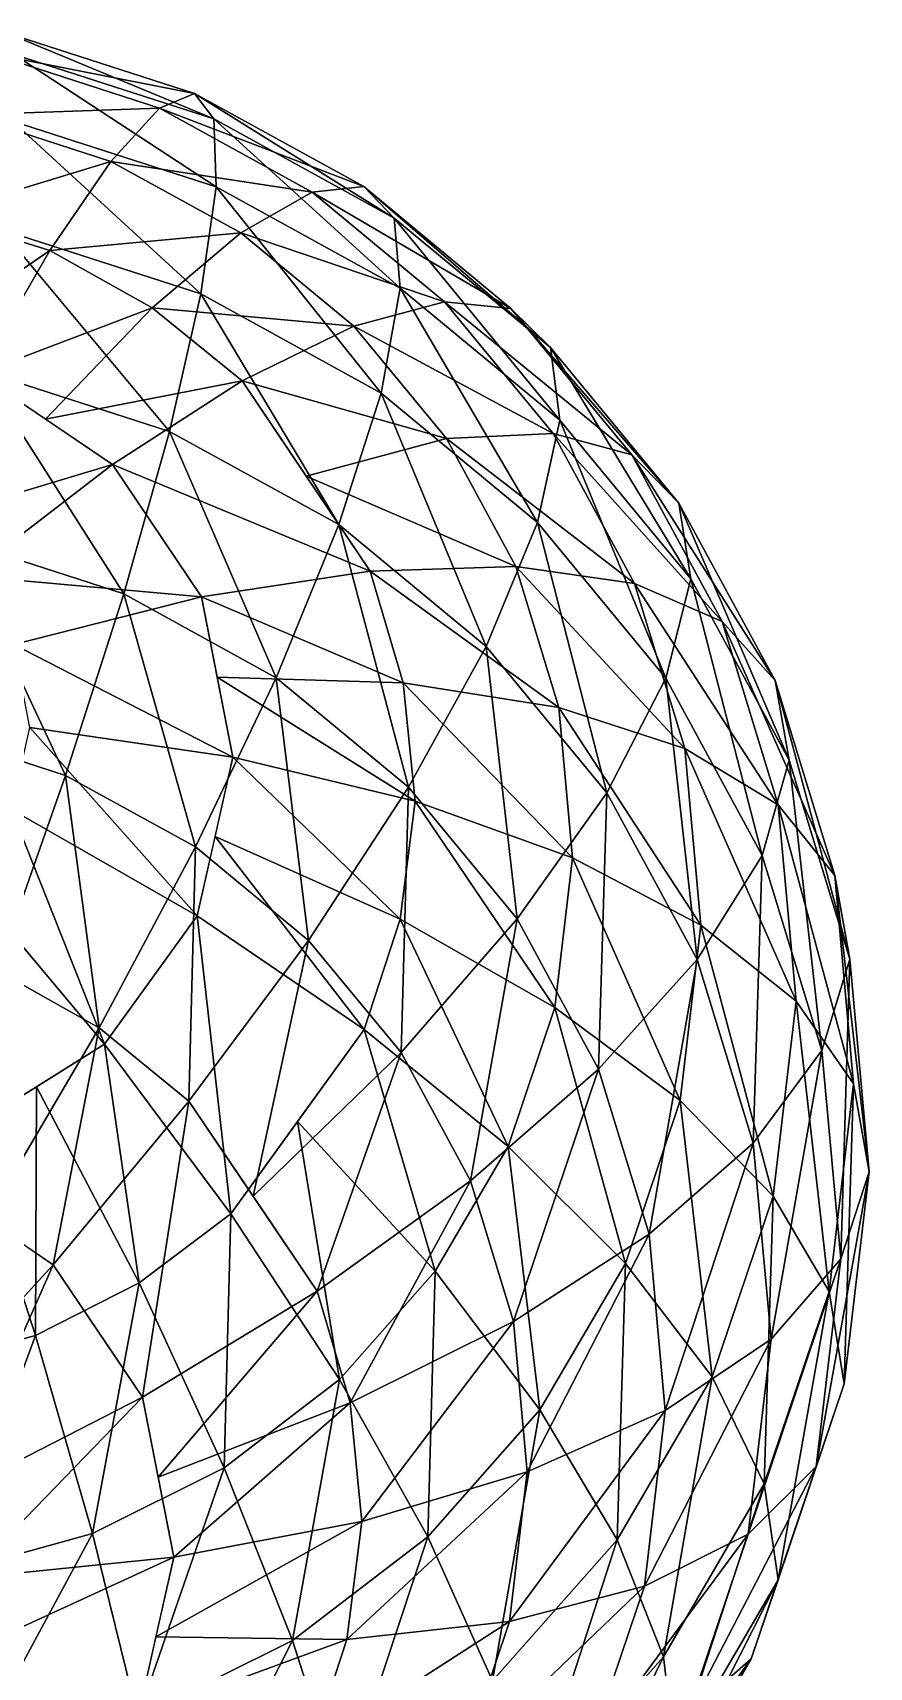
# Model space of a CAD drawing. Extents: x -23.6 to 25, y -17.9 to 25.9.
# Drawn here: x 22.734 to 24.971, y 2.716 to 7.089 of the extents above; entities that cross this region are included whole.
import ezdxf

# ---------------------------------------------------------------- set-up
doc = ezdxf.new("R2010")
doc.units = 0

msp = doc.modelspace()

# ---------------------------------------------------------------- linework, layer by layer
at = {"layer": 'Paume4', "color": 2}
for points in [[(22.66448, 7.0888, -38.25903), (23.16674, 6.92645, -38.31011), (22.62145, 7.03283, -38.8482)], [(22.68481, 7.03082, -37.65765), (23.21887, 6.85821, -37.71191), (22.66448, 7.0888, -38.25903)], [(23.16674, 6.92645, -38.31011), (22.66448, 7.0888, -38.25903), (23.21887, 6.85821, -37.71191)], [(22.62145, 7.03283, -38.8482), (23.07348, 6.88671, -38.89416), (22.55786, 6.86926, -39.40905)], [(23.07348, 6.88671, -38.89416), (22.62145, 7.03283, -38.8482), (23.16674, 6.92645, -38.31011)], [(22.68023, 6.85253, -37.05999), (23.2254, 6.67639, -37.11541), (22.68481, 7.03082, -37.65765)], [(23.21887, 6.85821, -37.71191), (22.68481, 7.03082, -37.65765), (23.2254, 6.67639, -37.11541)], [(23.16674, 6.92645, -38.31011), (23.61993, 6.67706, -38.39807), (23.07348, 6.88671, -38.89416)], [(23.21887, 6.85821, -37.71191), (23.70068, 6.59301, -37.80548), (23.16674, 6.92645, -38.31011)], [(23.61993, 6.67706, -38.39807), (23.16674, 6.92645, -38.31011), (23.70068, 6.59301, -37.80548)], [(22.55786, 6.86926, -39.40905), (22.94335, 6.74468, -39.44824), (22.47485, 6.60198, -39.92663)], [(22.94335, 6.74468, -39.44824), (22.55786, 6.86926, -39.40905), (23.07348, 6.88671, -38.89416)], [(23.07348, 6.88671, -38.89416), (23.48126, 6.66229, -38.97332), (22.94335, 6.74468, -39.44824)], [(23.48126, 6.66229, -38.97332), (23.07348, 6.88671, -38.89416), (23.61993, 6.67706, -38.39807)], [(22.6502, 6.56268, -36.50866), (23.18432, 6.39007, -36.56292), (22.68023, 6.85253, -37.05999)], [(23.2254, 6.67639, -37.11541), (22.68023, 6.85253, -37.05999), (23.18432, 6.39007, -36.56292)], [(23.2254, 6.67639, -37.11541), (23.71716, 6.4057, -37.21093), (23.21887, 6.85821, -37.71191)], [(23.70068, 6.59301, -37.80548), (23.21887, 6.85821, -37.71191), (23.71716, 6.4057, -37.21093)], [(22.78063, 6.50604, -39.95654), (22.47485, 6.60198, -39.92663), (22.94335, 6.74468, -39.44824)], [(22.94335, 6.74468, -39.44824), (23.29107, 6.55334, -39.51574), (22.78063, 6.50604, -39.95654)], [(23.29107, 6.55334, -39.51574), (22.94335, 6.74468, -39.44824), (23.48126, 6.66229, -38.97332)], [(23.18432, 6.39007, -36.56292), (23.66613, 6.12487, -36.65649), (23.2254, 6.67639, -37.11541)], [(23.71716, 6.4057, -37.21093), (23.2254, 6.67639, -37.11541), (23.66613, 6.12487, -36.65649)], [(23.48126, 6.66229, -38.97332), (23.83532, 6.36914, -39.08209), (23.29107, 6.55334, -39.51574)], [(23.61993, 6.67706, -38.39807), (24.0133, 6.35131, -38.51898), (23.48126, 6.66229, -38.97332)], [(23.83532, 6.36914, -39.08209), (23.48126, 6.66229, -38.97332), (24.0133, 6.35131, -38.51898)], [(23.70068, 6.59301, -37.80548), (24.11895, 6.2467, -37.93402), (23.61993, 6.67706, -38.39807)], [(24.0133, 6.35131, -38.51898), (23.61993, 6.67706, -38.39807), (24.11895, 6.2467, -37.93402)], [(22.47485, 6.60198, -39.92663), (22.78063, 6.50604, -39.95654), (22.36956, 6.22442, -40.39031)], [(22.59777, 6.18457, -36.03991), (23.10003, 6.02221, -36.09094), (22.6502, 6.56268, -36.50866)], [(23.18432, 6.39007, -36.56292), (22.6502, 6.56268, -36.50866), (23.10003, 6.02221, -36.09094)], [(23.71716, 6.4057, -37.21093), (24.1441, 6.05218, -37.3421), (23.70068, 6.59301, -37.80548)], [(24.11895, 6.2467, -37.93402), (23.70068, 6.59301, -37.80548), (24.1441, 6.05218, -37.3421)], [(23.05401, 6.35272, -40.0108), (22.78063, 6.50604, -39.95654), (23.29107, 6.55334, -39.51574)], [(23.29107, 6.55334, -39.51574), (23.59295, 6.30334, -39.60852), (23.05401, 6.35272, -40.0108)], [(23.59295, 6.30334, -39.60852), (23.29107, 6.55334, -39.51574), (23.83532, 6.36914, -39.08209)], [(22.58984, 6.17645, -40.40325), (22.36956, 6.22442, -40.39031), (22.78063, 6.50604, -39.95654)], [(22.78063, 6.50604, -39.95654), (23.05401, 6.35272, -40.0108), (22.58984, 6.17645, -40.40325)], [(23.10003, 6.02221, -36.09094), (23.55322, 5.77282, -36.17895), (23.18432, 6.39007, -36.56292)], [(23.66613, 6.12487, -36.65649), (23.18432, 6.39007, -36.56292), (23.55322, 5.77282, -36.17895)], [(23.66613, 6.12487, -36.65649), (24.08441, 5.77856, -36.78503), (23.71716, 6.4057, -37.21093)], [(24.1441, 6.05218, -37.3421), (23.71716, 6.4057, -37.21093), (24.08441, 5.77856, -36.78503)], [(22.76867, 6.05499, -40.44738), (22.58984, 6.17645, -40.40325), (23.05401, 6.35272, -40.0108)], [(23.05401, 6.35272, -40.0108), (23.29431, 6.1571, -40.08325), (22.76867, 6.05499, -40.44738)], [(23.29431, 6.1571, -40.08325), (23.05401, 6.35272, -40.0108), (23.59295, 6.30334, -39.60852)], [(23.83532, 6.36914, -39.08209), (24.12591, 6.0169, -39.21691), (23.59295, 6.30334, -39.60852)], [(24.0133, 6.35131, -38.51898), (24.33624, 5.95989, -38.66876), (23.83532, 6.36914, -39.08209)], [(24.12591, 6.0169, -39.21691), (23.83532, 6.36914, -39.08209), (24.33624, 5.95989, -38.66876)], [(24.11895, 6.2467, -37.93402), (24.46228, 5.83056, -38.09326), (24.0133, 6.35131, -38.51898)], [(24.33624, 5.95989, -38.66876), (24.0133, 6.35131, -38.51898), (24.46228, 5.83056, -38.09326)], [(23.59295, 6.30334, -39.60852), (23.84082, 6.00299, -39.72344), (23.29431, 6.1571, -40.08325)], [(23.84082, 6.00299, -39.72344), (23.59295, 6.30334, -39.60852), (24.12591, 6.0169, -39.21691)], [(24.1441, 6.05218, -37.3421), (24.49456, 5.62744, -37.50463), (24.11895, 6.2467, -37.93402)], [(24.46228, 5.83056, -38.09326), (24.11895, 6.2467, -37.93402), (24.49456, 5.62744, -37.50463)], [(22.58984, 6.17645, -40.40325), (22.94744, 5.93353, -40.49145), (22.37524, 5.76159, -40.77258)], [(22.52563, 5.734, -35.66064), (22.97766, 5.58789, -35.70654), (22.59777, 6.18457, -36.03991)], [(23.10003, 6.02221, -36.09094), (22.59777, 6.18457, -36.03991), (22.97766, 5.58789, -35.70654)], [(22.94744, 5.93353, -40.49145), (22.76867, 6.05499, -40.44738), (23.29431, 6.1571, -40.08325)], [(23.29431, 6.1571, -40.08325), (23.63702, 5.64874, -40.28009), (22.94744, 5.93353, -40.49145)], [(23.46563, 5.90289, -40.1817), (23.29431, 6.1571, -40.08325), (23.84082, 6.00299, -39.72344)], [(23.55322, 5.77282, -36.17895), (23.94659, 5.44714, -36.2998), (23.66613, 6.12487, -36.65649)], [(24.08441, 5.77856, -36.78503), (23.66613, 6.12487, -36.65649), (23.94659, 5.44714, -36.2998)], [(24.08441, 5.77856, -36.78503), (24.42773, 5.36242, -36.94427), (24.1441, 6.05218, -37.3421)], [(24.49456, 5.62744, -37.50463), (24.1441, 6.05218, -37.3421), (24.42773, 5.36242, -36.94427)], [(22.97766, 5.58789, -35.70654), (23.38543, 5.36346, -35.78576), (23.10003, 6.02221, -36.09094)], [(23.55322, 5.77282, -36.17895), (23.10003, 6.02221, -36.09094), (23.38543, 5.36346, -35.78576)], [(23.84082, 6.00299, -39.72344), (24.02636, 5.66046, -39.85742), (23.46563, 5.90289, -40.1817)], [(24.12591, 6.0169, -39.21691), (24.3435, 5.61517, -39.37402), (23.84082, 6.00299, -39.72344)], [(24.02636, 5.66046, -39.85742), (23.84082, 6.00299, -39.72344), (24.3435, 5.61517, -39.37402)], [(24.33624, 5.95989, -38.66876), (24.57806, 5.51354, -38.84338), (24.12591, 6.0169, -39.21691)], [(24.3435, 5.61517, -39.37402), (24.12591, 6.0169, -39.21691), (24.57806, 5.51354, -38.84338)], [(24.46228, 5.83056, -38.09326), (24.71936, 5.35595, -38.27893), (24.33624, 5.95989, -38.66876)], [(24.57806, 5.51354, -38.84338), (24.33624, 5.95989, -38.66876), (24.71936, 5.35595, -38.27893)], [(22.56042, 5.6358, -40.81829), (22.37524, 5.76159, -40.77258), (22.94744, 5.93353, -40.49145)], [(22.94744, 5.93353, -40.49145), (23.18603, 5.57958, -40.62854), (22.56042, 5.6358, -40.81829)], [(23.18603, 5.57958, -40.62854), (22.94744, 5.93353, -40.49145), (23.63702, 5.64874, -40.28009)], [(23.63702, 5.64874, -40.28009), (23.46563, 5.90289, -40.1817), (24.02636, 5.66046, -39.85742)], [(24.49456, 5.62744, -37.50463), (24.75701, 5.143, -37.69415), (24.46228, 5.83056, -38.09326)], [(24.71936, 5.35595, -38.27893), (24.46228, 5.83056, -38.09326), (24.75701, 5.143, -37.69415)], [(23.38543, 5.36346, -35.78576), (23.7395, 5.07037, -35.89453), (23.55322, 5.77282, -36.17895)], [(23.94659, 5.44714, -36.2998), (23.55322, 5.77282, -36.17895), (23.7395, 5.07037, -35.89453)], [(23.94659, 5.44714, -36.2998), (24.26953, 5.05572, -36.44958), (24.08441, 5.77856, -36.78503)], [(24.42773, 5.36242, -36.94427), (24.08441, 5.77856, -36.78503), (24.26953, 5.05572, -36.44958)], [(22.43664, 5.22668, -35.37768), (22.82214, 5.10211, -35.41687), (22.52563, 5.734, -35.66064)], [(22.97766, 5.58789, -35.70654), (22.52563, 5.734, -35.66064), (22.82214, 5.10211, -35.41687)], [(23.63702, 5.64874, -40.28009), (23.72534, 5.35009, -40.39916), (23.18603, 5.57958, -40.62854)], [(24.02636, 5.66046, -39.85742), (24.14147, 5.28387, -40.00744), (23.63702, 5.64874, -40.28009)], [(23.72534, 5.35009, -40.39916), (23.63702, 5.64874, -40.28009), (24.14147, 5.28387, -40.00744)], [(24.3435, 5.61517, -39.37402), (24.47851, 5.17358, -39.54992), (24.02636, 5.66046, -39.85742)], [(24.14147, 5.28387, -40.00744), (24.02636, 5.66046, -39.85742), (24.47851, 5.17358, -39.54992)], [(22.68395, 5.45257, -40.88922), (22.56042, 5.6358, -40.81829), (23.18603, 5.57958, -40.62854)], [(24.57806, 5.51354, -38.84338), (24.72802, 5.02288, -39.03881), (24.3435, 5.61517, -39.37402)], [(24.47851, 5.17358, -39.54992), (24.3435, 5.61517, -39.37402), (24.72802, 5.02288, -39.03881)], [(24.42773, 5.36242, -36.94427), (24.68481, 4.88781, -37.12994), (24.49456, 5.62744, -37.50463)], [(24.75701, 5.143, -37.69415), (24.49456, 5.62744, -37.50463), (24.68481, 4.88781, -37.12994)], [(23.18603, 5.57958, -40.62854), (23.26953, 5.15081, -40.80072), (22.68395, 5.45257, -40.88922)], [(22.82214, 5.10211, -35.41687), (23.16986, 4.9107, -35.48443), (22.97766, 5.58789, -35.70654)], [(23.38543, 5.36346, -35.78576), (22.97766, 5.58789, -35.70654), (23.16986, 4.9107, -35.48443)], [(23.22778, 5.36523, -40.71459), (23.18603, 5.57958, -40.62854), (23.72534, 5.35009, -40.39916)], [(24.71936, 5.35595, -38.27893), (24.87884, 4.83422, -38.48669), (24.57806, 5.51354, -38.84338)], [(24.72802, 5.02288, -39.03881), (24.57806, 5.51354, -38.84338), (24.87884, 4.83422, -38.48669)], [(22.72717, 5.23059, -40.97839), (22.68395, 5.45257, -40.88922), (23.26953, 5.15081, -40.80072)], [(23.7395, 5.07037, -35.89453), (24.03009, 4.71807, -36.02935), (23.94659, 5.44714, -36.2998)], [(24.26953, 5.05572, -36.44958), (23.94659, 5.44714, -36.2998), (24.03009, 4.71807, -36.02935)], [(23.16986, 4.9107, -35.48443), (23.4718, 4.66076, -35.57714), (23.38543, 5.36346, -35.78576)], [(23.72534, 5.35009, -40.39916), (23.75689, 5.03283, -40.52746), (23.22778, 5.36523, -40.71459)], [(23.26953, 5.15081, -40.80072), (23.22778, 5.36523, -40.71459), (23.75689, 5.03283, -40.52746)], [(23.7395, 5.07037, -35.89453), (23.38543, 5.36346, -35.78576), (23.4718, 4.66076, -35.57714)], [(24.14147, 5.28387, -40.00744), (24.17797, 4.88146, -40.17028), (23.72534, 5.35009, -40.39916)], [(23.75689, 5.03283, -40.52746), (23.72534, 5.35009, -40.39916), (24.17797, 4.88146, -40.17028)], [(24.26953, 5.05572, -36.44958), (24.51135, 4.60931, -36.6242), (24.42773, 5.36242, -36.94427)], [(24.68481, 4.88781, -37.12994), (24.42773, 5.36242, -36.94427), (24.51135, 4.60931, -36.6242)], [(24.75701, 5.143, -37.69415), (24.91979, 4.61041, -37.90625), (24.71936, 5.35595, -38.27893)], [(24.87884, 4.83422, -38.48669), (24.71936, 5.35595, -38.27893), (24.91979, 4.61041, -37.90625)], [(24.47851, 5.17358, -39.54992), (24.52136, 4.70178, -39.7409), (24.14147, 5.28387, -40.00744)], [(24.17797, 4.88146, -40.17028), (24.14147, 5.28387, -40.00744), (24.52136, 4.70178, -39.7409)], [(22.82214, 5.10211, -35.41687), (22.43664, 5.22668, -35.37768), (22.63854, 4.57977, -35.22906)], [(22.67797, 5.01055, -41.06951), (22.72717, 5.23059, -40.97839), (23.17456, 4.72595, -40.97668)], [(23.26953, 5.15081, -40.80072), (23.17456, 4.72595, -40.97668), (22.72717, 5.23059, -40.97839)], [(24.72802, 5.02288, -39.03881), (24.77563, 4.49853, -39.25097), (24.47851, 5.17358, -39.54992)], [(24.52136, 4.70178, -39.7409), (24.47851, 5.17358, -39.54992), (24.77563, 4.49853, -39.25097)], [(23.22204, 4.93835, -40.88873), (23.26953, 5.15081, -40.80072), (23.71685, 4.7171, -40.65734)], [(23.75689, 5.03283, -40.52746), (23.71685, 4.7171, -40.65734), (23.26953, 5.15081, -40.80072)], [(24.68481, 4.88781, -37.12994), (24.84429, 4.36608, -37.3377), (24.75701, 5.143, -37.69415)], [(24.91979, 4.61041, -37.90625), (24.75701, 5.143, -37.69415), (24.84429, 4.36608, -37.3377)], [(22.63854, 4.57977, -35.22906), (22.91192, 4.42645, -35.28332), (22.82214, 5.10211, -35.41687)], [(23.16986, 4.9107, -35.48443), (22.82214, 5.10211, -35.41687), (22.91192, 4.42645, -35.28332)], [(23.4718, 4.66076, -35.57714), (23.7196, 4.36041, -35.69213), (23.7395, 5.07037, -35.89453)], [(23.71685, 4.7171, -40.65734), (23.75689, 5.03283, -40.52746), (24.13073, 4.48095, -40.33489)], [(24.03009, 4.71807, -36.02935), (23.7395, 5.07037, -35.89453), (23.7196, 4.36041, -35.69213)], [(24.17797, 4.88146, -40.17028), (24.13073, 4.48095, -40.33489), (23.75689, 5.03283, -40.52746)], [(24.03009, 4.71807, -36.02935), (24.24768, 4.3164, -36.18646), (24.26953, 5.05572, -36.44958)], [(24.51135, 4.60931, -36.6242), (24.26953, 5.05572, -36.44958), (24.24768, 4.3164, -36.18646)], [(22.54968, 4.83288, -41.14575), (22.67797, 5.01055, -41.06951), (22.92669, 4.38275, -41.12402)], [(23.17456, 4.72595, -40.97668), (22.92669, 4.38275, -41.12402), (22.67797, 5.01055, -41.06951)], [(24.87884, 4.83422, -38.48669), (24.92944, 4.27679, -38.71234), (24.72802, 5.02288, -39.03881)], [(24.77563, 4.49853, -39.25097), (24.72802, 5.02288, -39.03881), (24.92944, 4.27679, -38.71234)], [(22.91192, 4.42645, -35.28332), (23.15222, 4.23083, -35.35583), (23.16986, 4.9107, -35.48443)], [(23.4718, 4.66076, -35.57714), (23.16986, 4.9107, -35.48443), (23.15222, 4.23083, -35.35583)], [(23.17456, 4.72595, -40.97668), (23.22204, 4.93835, -40.88873), (23.62054, 4.42254, -40.78027)], [(23.71685, 4.7171, -40.65734), (23.62054, 4.42254, -40.78027), (23.22204, 4.93835, -40.88873)], [(24.13073, 4.48095, -40.33489), (24.17797, 4.88146, -40.17028), (24.46588, 4.23199, -39.93395)], [(24.52136, 4.70178, -39.7409), (24.46588, 4.23199, -39.93395), (24.17797, 4.88146, -40.17028)], [(24.51135, 4.60931, -36.6242), (24.66131, 4.11865, -36.81964), (24.68481, 4.88781, -37.12994)], [(24.84429, 4.36608, -37.3377), (24.68481, 4.88781, -37.12994), (24.66131, 4.11865, -36.81964)], [(22.92669, 4.38275, -41.12402), (22.56274, 4.1557, -41.22747), (22.54968, 4.83288, -41.14575)], [(24.91979, 4.61041, -37.90625), (24.97143, 4.04138, -38.13659), (24.87884, 4.83422, -38.48669)], [(24.92944, 4.27679, -38.71234), (24.87884, 4.83422, -38.48669), (24.97143, 4.04138, -38.13659)], [(22.92669, 4.38275, -41.12402), (23.17456, 4.72595, -40.97668), (23.26446, 3.92956, -40.99182)], [(23.62054, 4.42254, -40.78027), (23.26446, 3.92956, -40.99182), (23.17456, 4.72595, -40.97668)], [(23.62054, 4.42254, -40.78027), (23.71685, 4.7171, -40.65734), (24.00555, 4.10961, -40.48999)], [(24.13073, 4.48095, -40.33489), (24.00555, 4.10961, -40.48999), (23.71685, 4.7171, -40.65734)], [(23.7196, 4.36041, -35.69213), (23.90515, 4.01782, -35.82611), (24.03009, 4.71807, -36.02935)], [(24.24768, 4.3164, -36.18646), (24.03009, 4.71807, -36.02935), (23.90515, 4.01782, -35.82611)], [(24.46588, 4.23199, -39.93395), (24.52136, 4.70178, -39.7409), (24.71405, 3.97656, -39.46557)], [(24.77563, 4.49853, -39.25097), (24.71405, 3.97656, -39.46557), (24.52136, 4.70178, -39.7409)], [(23.15222, 4.23083, -35.35583), (23.32354, 3.97662, -35.45422), (23.4718, 4.66076, -35.57714)], [(23.7196, 4.36041, -35.69213), (23.4718, 4.66076, -35.57714), (23.32354, 3.97662, -35.45422)], [(24.24768, 4.3164, -36.18646), (24.38269, 3.87481, -36.36236), (24.51135, 4.60931, -36.6242)], [(24.66131, 4.11865, -36.81964), (24.51135, 4.60931, -36.6242), (24.38269, 3.87481, -36.36236)], [(24.84429, 4.36608, -37.3377), (24.89489, 3.80859, -37.56335), (24.91979, 4.61041, -37.90625)], [(24.97143, 4.04138, -38.13659), (24.91979, 4.61041, -37.90625), (24.89489, 3.80859, -37.56335)], [(22.91192, 4.42645, -35.28332), (22.63854, 4.57977, -35.22906), (22.61071, 3.91455, -35.19427)], [(24.00555, 4.10961, -40.48999), (24.13073, 4.48095, -40.33489), (24.31915, 3.79663, -40.11578)], [(24.46588, 4.23199, -39.93395), (24.31915, 3.79663, -40.11578), (24.13073, 4.48095, -40.33489)], [(24.71405, 3.97656, -39.46557), (24.77563, 4.49853, -39.25097), (24.86395, 3.7218, -38.94042)], [(24.92944, 4.27679, -38.71234), (24.86395, 3.7218, -38.94042), (24.77563, 4.49853, -39.25097)], [(22.61071, 3.91455, -35.19427), (22.78955, 3.79309, -35.2384), (22.91192, 4.42645, -35.28332)], [(23.15222, 4.23083, -35.35583), (22.91192, 4.42645, -35.28332), (22.78955, 3.79309, -35.2384)], [(23.4425, 4.17602, -40.88604), (23.62054, 4.42254, -40.78027), (23.81091, 3.77545, -40.63201)], [(24.00555, 4.10961, -40.48999), (23.81091, 3.77545, -40.63201), (23.62054, 4.42254, -40.78027)], [(22.74468, 4.26922, -41.17572), (22.92669, 4.38275, -41.12402), (23.01904, 3.74462, -41.07458)], [(23.26446, 3.92956, -40.99182), (23.01904, 3.74462, -41.07458), (22.92669, 4.38275, -41.12402)], [(23.32354, 3.97662, -35.45422), (23.49487, 3.72247, -35.55267), (23.7196, 4.36041, -35.69213)], [(23.90515, 4.01782, -35.82611), (23.7196, 4.36041, -35.69213), (23.49487, 3.72247, -35.55267)], [(24.66131, 4.11865, -36.81964), (24.70892, 3.59429, -37.03186), (24.84429, 4.36608, -37.3377)], [(24.89489, 3.80859, -37.56335), (24.84429, 4.36608, -37.3377), (24.70892, 3.59429, -37.03186)], [(23.90515, 4.01782, -35.82611), (24.02026, 3.64123, -35.97607), (24.24768, 4.3164, -36.18646)], [(24.38269, 3.87481, -36.36236), (24.24768, 4.3164, -36.18646), (24.02026, 3.64123, -35.97607)], [(22.56274, 4.1557, -41.22747), (22.74468, 4.26922, -41.17572), (22.74169, 3.60339, -41.14044)], [(23.01904, 3.74462, -41.07458), (22.74169, 3.60339, -41.14044), (22.74468, 4.26922, -41.17572)], [(24.86395, 3.7218, -38.94042), (24.92944, 4.27679, -38.71234), (24.9046, 3.47491, -38.36938)], [(24.97143, 4.04138, -38.13659), (24.9046, 3.47491, -38.36938), (24.92944, 4.27679, -38.71234)], [(22.78955, 3.79309, -35.2384), (23.02813, 3.43914, -35.37542), (23.15222, 4.23083, -35.35583)], [(23.49487, 3.72247, -35.55267), (23.15222, 4.23083, -35.35583), (23.02813, 3.43914, -35.37542)], [(24.31915, 3.79663, -40.11578), (24.46588, 4.23199, -39.93395), (24.55096, 3.49279, -39.6676)], [(24.71405, 3.97656, -39.46557), (24.55096, 3.49279, -39.6676), (24.46588, 4.23199, -39.93395)], [(22.74169, 3.60339, -41.14044), (22.43353, 3.52099, -41.18328), (22.56274, 4.1557, -41.22747)], [(23.26446, 3.92956, -40.99182), (23.4425, 4.17602, -40.88604), (23.55517, 3.4862, -40.75756)], [(23.81091, 3.77545, -40.63201), (23.55517, 3.4862, -40.75756), (23.4425, 4.17602, -40.88604)], [(24.38269, 3.87481, -36.36236), (24.42553, 3.40295, -36.55334), (24.66131, 4.11865, -36.81964)], [(24.70892, 3.59429, -37.03186), (24.66131, 4.11865, -36.81964), (24.42553, 3.40295, -36.55334)], [(23.81091, 3.77545, -40.63201), (24.00555, 4.10961, -40.48999), (24.09088, 3.40472, -40.28234)], [(24.31915, 3.79663, -40.11578), (24.09088, 3.40472, -40.28234), (24.00555, 4.10961, -40.48999)], [(22.78955, 3.79309, -35.2384), (22.43194, 4.03601, -35.15014), (22.39251, 3.35998, -35.23297)], [(24.9046, 3.47491, -38.36938), (24.97143, 4.04138, -38.13659), (24.8294, 3.2536, -37.79144)], [(24.89489, 3.80859, -37.56335), (24.8294, 3.2536, -37.79144), (24.97143, 4.04138, -38.13659)], [(23.49487, 3.72247, -35.55267), (23.58319, 3.42382, -35.67169), (23.90515, 4.01782, -35.82611)], [(24.02026, 3.64123, -35.97607), (23.90515, 4.01782, -35.82611), (23.58319, 3.42382, -35.67169)], [(24.55096, 3.49279, -39.6676), (24.71405, 3.97656, -39.46557), (24.69055, 3.20739, -39.15527)], [(24.86395, 3.7218, -38.94042), (24.69055, 3.20739, -39.15527), (24.71405, 3.97656, -39.46557)], [(23.01904, 3.74462, -41.07458), (23.26446, 3.92956, -40.99182), (23.24676, 3.24969, -40.86322)], [(23.55517, 3.4862, -40.75756), (23.24676, 3.24969, -40.86322), (23.26446, 3.92956, -40.99182)], [(24.02026, 3.64123, -35.97607), (24.05682, 3.23889, -36.13897), (24.38269, 3.87481, -36.36236)], [(24.42553, 3.40295, -36.55334), (24.38269, 3.87481, -36.36236), (24.05682, 3.23889, -36.13897)], [(24.8294, 3.2536, -37.79144), (24.89489, 3.80859, -37.56335), (24.64733, 3.07238, -37.24639)], [(24.70892, 3.59429, -37.03186), (24.64733, 3.07238, -37.24639), (24.89489, 3.80859, -37.56335)], [(22.39251, 3.35998, -35.23297), (22.51599, 3.17675, -35.30389), (22.78955, 3.79309, -35.2384)], [(23.02813, 3.43914, -35.37542), (22.78955, 3.79309, -35.2384), (22.51599, 3.17675, -35.30389)], [(23.55517, 3.4862, -40.75756), (23.81091, 3.77545, -40.63201), (23.79101, 3.06549, -40.42956)], [(24.09088, 3.40472, -40.28234), (23.79101, 3.06549, -40.42956), (23.81091, 3.77545, -40.63201)], [(24.09088, 3.40472, -40.28234), (24.31915, 3.79663, -40.11578), (24.2973, 3.05731, -39.85266)], [(24.55096, 3.49279, -39.6676), (24.2973, 3.05731, -39.85266), (24.31915, 3.79663, -40.11578)], [(22.74169, 3.60339, -41.14044), (23.01904, 3.74462, -41.07458), (22.8941, 3.07373, -40.94549)], [(23.24676, 3.24969, -40.86322), (22.8941, 3.07373, -40.94549), (23.01904, 3.74462, -41.07458)], [(23.02813, 3.43914, -35.37542), (23.06982, 3.22473, -35.46154), (23.49487, 3.72247, -35.55267)], [(23.58319, 3.42382, -35.67169), (23.49487, 3.72247, -35.55267), (23.06982, 3.22473, -35.46154)], [(24.69055, 3.20739, -39.15527), (24.86395, 3.7218, -38.94042), (24.7276, 2.94982, -38.58868)], [(24.9046, 3.47491, -38.36938), (24.7276, 2.94982, -38.58868), (24.86395, 3.7218, -38.94042)], [(23.58319, 3.42382, -35.67169), (23.6148, 3.10656, -35.79998), (24.02026, 3.64123, -35.97607)], [(24.05682, 3.23889, -36.13897), (24.02026, 3.64123, -35.97607), (23.6148, 3.10656, -35.79998)], [(22.43353, 3.52099, -41.18328), (22.74169, 3.60339, -41.14044), (22.50549, 2.96618, -41.00103)], [(22.8941, 3.07373, -40.94549), (22.50549, 2.96618, -41.00103), (22.74169, 3.60339, -41.14044)], [(24.64733, 3.07238, -37.24639), (24.70892, 3.59429, -37.03186), (24.37005, 2.93322, -36.74639)], [(24.42553, 3.40295, -36.55334), (24.37005, 2.93322, -36.74639), (24.70892, 3.59429, -37.03186)], [(23.24676, 3.24969, -40.86322), (23.55517, 3.4862, -40.75756), (23.42932, 2.78814, -40.55346)], [(23.79101, 3.06549, -40.42956), (23.42932, 2.78814, -40.55346), (23.55517, 3.4862, -40.75756)], [(24.2973, 3.05731, -39.85266), (24.55096, 3.49279, -39.6676), (24.42089, 2.74438, -39.35205)], [(24.69055, 3.20739, -39.15527), (24.42089, 2.74438, -39.35205), (24.55096, 3.49279, -39.6676)], [(24.7276, 2.94982, -38.58868), (24.9046, 3.47491, -38.36938), (24.656, 2.73925, -38.00628)], [(24.8294, 3.2536, -37.79144), (24.656, 2.73925, -38.00628), (24.9046, 3.47491, -38.36938)], [(22.51599, 3.17675, -35.30389), (22.55926, 2.95477, -35.39306), (23.02813, 3.43914, -35.37542)], [(23.11157, 3.01037, -35.5476), (23.02813, 3.43914, -35.37542), (22.55926, 2.95477, -35.39306)], [(23.06982, 3.22473, -35.46154), (23.11157, 3.01037, -35.5476), (23.58319, 3.42382, -35.67169)], [(23.6148, 3.10656, -35.79998), (23.58319, 3.42382, -35.67169), (23.11157, 3.01037, -35.5476)], [(23.79101, 3.06549, -40.42956), (24.09088, 3.40472, -40.28234), (23.96411, 2.68035, -40.01629)], [(24.2973, 3.05731, -39.85266), (23.96411, 2.68035, -40.01629), (24.09088, 3.40472, -40.28234)], [(24.37005, 2.93322, -36.74639), (24.42553, 3.40295, -36.55334), (24.00952, 2.83831, -36.30358)], [(24.05682, 3.23889, -36.13897), (24.00952, 2.83831, -36.30358), (24.42553, 3.40295, -36.55334)], [(22.8941, 3.07373, -40.94549), (23.24676, 3.24969, -40.86322), (23.01574, 2.58178, -40.65002)], [(23.42932, 2.78814, -40.55346), (23.01574, 2.58178, -40.65002), (23.24676, 3.24969, -40.86322)], [(24.00952, 2.83831, -36.30358), (24.05682, 3.23889, -36.13897), (23.5747, 2.79083, -35.92987)], [(23.6148, 3.10656, -35.79998), (23.5747, 2.79083, -35.92987), (24.05682, 3.23889, -36.13897)], [(24.656, 2.73925, -38.00628), (24.8294, 3.2536, -37.79144), (24.48425, 2.58856, -37.44842)], [(24.64733, 3.07238, -37.24639), (24.48425, 2.58856, -37.44842), (24.8294, 3.2536, -37.79144)], [(24.42089, 2.74438, -39.35205), (24.69055, 3.20739, -39.15527), (24.45233, 2.47723, -38.78955)], [(24.7276, 2.94982, -38.58868), (24.45233, 2.47723, -38.78955), (24.69055, 3.20739, -39.15527)], [(23.5747, 2.79083, -35.92987), (23.6148, 3.10656, -35.79998), (23.06408, 2.79791, -35.63562)], [(23.11157, 3.01037, -35.5476), (23.06408, 2.79791, -35.63562), (23.6148, 3.10656, -35.79998)], [(22.50549, 2.96618, -41.00103), (22.8941, 3.07373, -40.94549), (22.56005, 2.45568, -40.71508)], [(23.01574, 2.58178, -40.65002), (22.56005, 2.45568, -40.71508), (22.8941, 3.07373, -40.94549)], [(23.42932, 2.78814, -40.55346), (23.79101, 3.06549, -40.42956), (23.56219, 2.37213, -40.15393)], [(23.96411, 2.68035, -40.01629), (23.56219, 2.37213, -40.15393), (23.79101, 3.06549, -40.42956)], [(24.48425, 2.58856, -37.44842), (24.64733, 3.07238, -37.24639), (24.22332, 2.4978, -36.92822)], [(24.37005, 2.93322, -36.74639), (24.22332, 2.4978, -36.92822), (24.64733, 3.07238, -37.24639)], [(23.96411, 2.68035, -40.01629), (24.2973, 3.05731, -39.85266), (24.06658, 2.34362, -39.526)], [(24.42089, 2.74438, -39.35205), (24.06658, 2.34362, -39.526), (24.2973, 3.05731, -39.85266)], [(23.01666, 2.58551, -35.72357), (23.11157, 3.01037, -35.5476), (22.51007, 2.73474, -35.48419)], [(22.55926, 2.95477, -35.39306), (22.51007, 2.73474, -35.48419), (23.11157, 3.01037, -35.5476)], [(24.22332, 2.4978, -36.92822), (24.37005, 2.93322, -36.74639), (23.88433, 2.46704, -36.45867)], [(24.00952, 2.83831, -36.30358), (23.88433, 2.46704, -36.45867), (24.37005, 2.93322, -36.74639)], [(24.45233, 2.47723, -38.78955), (24.7276, 2.94982, -38.58868), (24.38629, 2.27618, -38.20306)], [(24.656, 2.73925, -38.00628), (24.38629, 2.27618, -38.20306), (24.7276, 2.94982, -38.58868)], [(23.88433, 2.46704, -36.45867), (24.00952, 2.83831, -36.30358), (23.47839, 2.49627, -36.05279)], [(23.5747, 2.79083, -35.92987), (23.47839, 2.49627, -36.05279), (24.00952, 2.83831, -36.30358)], [(23.01574, 2.58178, -40.65002), (23.42932, 2.78814, -40.55346), (23.1026, 2.14288, -40.26116)], [(23.06408, 2.79791, -35.63562), (23.01666, 2.58551, -35.72357), (23.5747, 2.79083, -35.92987)], [(23.47839, 2.49627, -36.05279), (23.5747, 2.79083, -35.92987), (23.01666, 2.58551, -35.72357)], [(23.56219, 2.37213, -40.15393), (23.1026, 2.14288, -40.26116), (23.42932, 2.78814, -40.55346)], [(22.51007, 2.73474, -35.48419), (22.38171, 2.55706, -35.56048), (23.01666, 2.58551, -35.72357)], [(24.06658, 2.34362, -39.526), (24.42089, 2.74438, -39.35205), (24.09069, 2.06811, -38.9671)], [(24.45233, 2.47723, -38.78955), (24.09069, 2.06811, -38.9671), (24.42089, 2.74438, -39.35205)], [(24.38629, 2.27618, -38.20306), (24.656, 2.73925, -38.00628), (24.23059, 2.15307, -37.63354)], [(24.48425, 2.58856, -37.44842), (24.23059, 2.15307, -37.63354), (24.656, 2.73925, -38.00628)]]:
    msp.add_3dface(points, dxfattribs=at)

doc.saveas('drawing.dxf')
